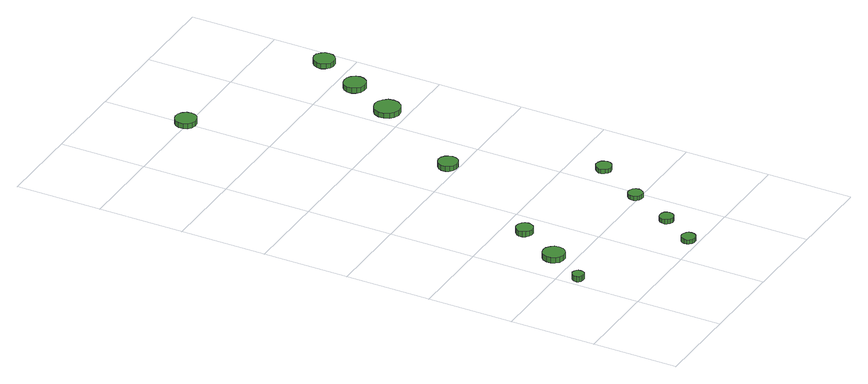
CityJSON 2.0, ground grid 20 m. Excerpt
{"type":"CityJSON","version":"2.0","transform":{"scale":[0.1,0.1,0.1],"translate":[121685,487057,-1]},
"CityObjects":{
"tree1":{"type":"SolitaryVegetationObject","attributes":{"function":"something"},"geometry":[{"type":"MultiSurface","lod":"1","boundaries":[[[0,1,2,3,4,5,6,7,8,9,10,11,12,13,14]],[[15,16,17,18,19,20,21,22,23,24,25,26,27,28,29]],[[0,29,28,1]],[[1,28,27,2]],[[2,27,26,3]],[[3,26,25,4]],[[4,25,24,5]],[[5,24,23,6]],[[6,23,22,7]],[[7,22,21,8]],[[8,21,20,9]],[[9,20,19,10]],[[10,19,18,11]],[[11,18,17,12]],[[12,17,16,13]],[[13,16,15,14]],[[14,15,29,0]]]}]},
"tree2":{"type":"SolitaryVegetationObject","attributes":{"function":"something"},"geometry":[{"type":"MultiSurface","lod":"1","boundaries":[[[30,31,32,33,34,35,36,37,38,39,40,41,42,43,44]],[[45,46,47,48,49,50,51,52,53,54,55,56,57,58,59]],[[30,59,58,31]],[[31,58,57,32]],[[32,57,56,33]],[[33,56,55,34]],[[34,55,54,35]],[[35,54,53,36]],[[36,53,52,37]],[[37,52,51,38]],[[38,51,50,39]],[[39,50,49,40]],[[40,49,48,41]],[[41,48,47,42]],[[42,47,46,43]],[[43,46,45,44]],[[44,45,59,30]]]}]},
"tree3":{"type":"SolitaryVegetationObject","attributes":{"function":"something"},"geometry":[{"type":"MultiSurface","lod":"1","boundaries":[[[60,61,62,63,64,65,66,67,68,69,70,71,72,73,74]],[[75,76,77,78,79,80,81,82,83,84,85,86,87,88,89]],[[60,89,88,61]],[[61,88,87,62]],[[62,87,86,63]],[[63,86,85,64]],[[64,85,84,65]],[[65,84,83,66]],[[66,83,82,67]],[[67,82,81,68]],[[68,81,80,69]],[[69,80,79,70]],[[70,79,78,71]],[[71,78,77,72]],[[72,77,76,73]],[[73,76,75,74]],[[74,75,89,60]]]}]},
"tree4":{"type":"SolitaryVegetationObject","attributes":{"function":"something"},"geometry":[{"type":"MultiSurface","lod":"1","boundaries":[[[90,91,92,93,94,95,96,97,98,99,100,101,102,103,104]],[[105,106,107,108,109,110,111,112,113,114,115,116,117,118,119]],[[90,119,118,91]],[[91,118,117,92]],[[92,117,116,93]],[[93,116,115,94]],[[94,115,114,95]],[[95,114,113,96]],[[96,113,112,97]],[[97,112,111,98]],[[98,111,110,99]],[[99,110,109,100]],[[100,109,108,101]],[[101,108,107,102]],[[102,107,106,103]],[[103,106,105,104]],[[104,105,119,90]]]}]},
"tree5":{"type":"SolitaryVegetationObject","attributes":{"function":"something"},"geometry":[{"type":"MultiSurface","lod":"1","boundaries":[[[120,121,122,123,124,125,126,127,128,129,130,131,132,133,134]],[[135,136,137,138,139,140,141,142,143,144,145,146,147,148,149]],[[120,149,148,121]],[[121,148,147,122]],[[122,147,146,123]],[[123,146,145,124]],[[124,145,144,125]],[[125,144,143,126]],[[126,143,142,127]],[[127,142,141,128]],[[128,141,140,129]],[[129,140,139,130]],[[130,139,138,131]],[[131,138,137,132]],[[132,137,136,133]],[[133,136,135,134]],[[134,135,149,120]]]}]},
"tree6":{"type":"SolitaryVegetationObject","attributes":{"function":"something"},"geometry":[{"type":"MultiSurface","lod":"1","boundaries":[[[150,151,152,153,154,155,156,157,158,159,160,161,162,163,164]],[[165,166,167,168,169,170,171,172,173,174,175,176,177,178,179]],[[150,179,178,151]],[[151,178,177,152]],[[152,177,176,153]],[[153,176,175,154]],[[154,175,174,155]],[[155,174,173,156]],[[156,173,172,157]],[[157,172,171,158]],[[158,171,170,159]],[[159,170,169,160]],[[160,169,168,161]],[[161,168,167,162]],[[162,167,166,163]],[[163,166,165,164]],[[164,165,179,150]]]}]},
"tree7":{"type":"SolitaryVegetationObject","attributes":{"function":"something"},"geometry":[{"type":"MultiSurface","lod":"1","boundaries":[[[180,181,182,183,184,185,186,187,188,189,190,191,192,193,194]],[[195,196,197,198,199,200,201,202,203,204,205,206,207,208,209]],[[180,209,208,181]],[[181,208,207,182]],[[182,207,206,183]],[[183,206,205,184]],[[184,205,204,185]],[[185,204,203,186]],[[186,203,202,187]],[[187,202,201,188]],[[188,201,200,189]],[[189,200,199,190]],[[190,199,198,191]],[[191,198,197,192]],[[192,197,196,193]],[[193,196,195,194]],[[194,195,209,180]]]}]},
"tree8":{"type":"SolitaryVegetationObject","attributes":{"function":"something"},"geometry":[{"type":"MultiSurface","lod":"1","boundaries":[[[210,211,212,213,214,215,216,217,218,219,220,221,222,223,224]],[[225,226,227,228,229,230,231,232,233,234,235,236,237,238,239]],[[210,239,238,211]],[[211,238,237,212]],[[212,237,236,213]],[[213,236,235,214]],[[214,235,234,215]],[[215,234,233,216]],[[216,233,232,217]],[[217,232,231,218]],[[218,231,230,219]],[[219,230,229,220]],[[220,229,228,221]],[[221,228,227,222]],[[222,227,226,223]],[[223,226,225,224]],[[224,225,239,210]]]}]},
"tree9":{"type":"SolitaryVegetationObject","attributes":{"function":"something"},"geometry":[{"type":"MultiSurface","lod":"1","boundaries":[[[240,241,242,243,244,245,246,247,248,249,250,251,252,253,254]],[[255,256,257,258,259,260,261,262,263,264,265,266,267,268,269]],[[240,269,268,241]],[[241,268,267,242]],[[242,267,266,243]],[[243,266,265,244]],[[244,265,264,245]],[[245,264,263,246]],[[246,263,262,247]],[[247,262,261,248]],[[248,261,260,249]],[[249,260,259,250]],[[250,259,258,251]],[[251,258,257,252]],[[252,257,256,253]],[[253,256,255,254]],[[254,255,269,240]]]}]},
"tree10":{"type":"SolitaryVegetationObject","attributes":{"function":"something"},"geometry":[{"type":"MultiSurface","lod":"1","boundaries":[[[270,271,272,273,274,275,276,277,278,279,280,281,282,283,284]],[[285,286,287,288,289,290,291,292,293,294,295,296,297,298,299]],[[270,299,298,271]],[[271,298,297,272]],[[272,297,296,273]],[[273,296,295,274]],[[274,295,294,275]],[[275,294,293,276]],[[276,293,292,277]],[[277,292,291,278]],[[278,291,290,279]],[[279,290,289,280]],[[280,289,288,281]],[[281,288,287,282]],[[282,287,286,283]],[[283,286,285,284]],[[284,285,299,270]]]}]},
"tree11":{"type":"SolitaryVegetationObject","attributes":{"function":"something"},"geometry":[{"type":"MultiSurface","lod":"1","boundaries":[[[300,301,302,303,304,305,306,307,308,309,310,311,312,313,314]],[[315,316,317,318,319,320,321,322,323,324,325,326,327,328,329]],[[300,329,328,301]],[[301,328,327,302]],[[302,327,326,303]],[[303,326,325,304]],[[304,325,324,305]],[[305,324,323,306]],[[306,323,322,307]],[[307,322,321,308]],[[308,321,320,309]],[[309,320,319,310]],[[310,319,318,311]],[[311,318,317,312]],[[312,317,316,313]],[[313,316,315,314]],[[314,315,329,300]]]}]},
"tree12":{"type":"SolitaryVegetationObject","attributes":{"function":"something"},"geometry":[{"type":"MultiSurface","lod":"1","boundaries":[[[330,331,332,333,334,335,336,337,338,339,340,341,342,343,344]],[[345,346,347,348,349,350,351,352,353,354,355,356,357,358,359]],[[330,359,358,331]],[[331,358,357,332]],[[332,357,356,333]],[[333,356,355,334]],[[334,355,354,335]],[[335,354,353,336]],[[336,353,352,337]],[[337,352,351,338]],[[338,351,350,339]],[[339,350,349,340]],[[340,349,348,341]],[[341,348,347,342]],[[342,347,346,343]],[[343,346,345,344]],[[344,345,359,330]]]}]}
},
"vertices":[
[36,156,20],[35,162,20],[32,166,20],[27,169,20],[21,170,20],[16,168,20],[11,164,20],[9,159,20],[9,153,20],[11,148,20],[16,144,20],[21,143,20],[27,143,20],[32,146,20],[35,151,20],[35,151,7],[32,146,7],[27,143,7],[21,143,7],[16,144,7],[11,148,7],[9,153,7],[9,159,7],[11,164,7],[16,168,7],[21,170,7],[27,169,7],[32,166,7],[35,162,7],[36,156,7],
[103,245,19],[101,255,19],[95,263,19],[86,269,19],[76,270,19],[66,267,19],[58,260,19],[54,250,19],[54,240,19],[58,230,19],[66,223,19],[76,220,19],[86,221,19],[95,226,19],[101,235,19],[101,235,6],[95,226,6],[86,221,6],[76,220,6],[66,223,6],[58,230,6],[54,240,6],[54,250,6],[58,260,6],[66,267,6],[76,270,6],[86,269,6],[95,263,6],[101,255,6],[103,245,6],
[160,349,19],[158,357,19],[153,363,19],[146,367,19],[138,368,19],[131,366,19],[125,360,19],[121,353,19],[121,345,19],[125,337,19],[131,332,19],[138,330,19],[146,330,19],[153,334,19],[158,341,19],[158,341,6],[153,334,6],[146,330,6],[138,330,6],[131,332,6],[125,337,6],[121,345,6],[121,353,6],[125,360,6],[131,366,6],[138,368,6],[146,367,6],[153,363,6],[158,357,6],[160,349,6],
[293,23,16],[292,30,16],[288,35,16],[282,38,16],[275,39,16],[269,37,16],[264,33,16],[261,26,16],[261,20,16],[264,14,16],[269,9,16],[275,7,16],[282,8,16],[288,11,16],[292,17,16],[292,17,5],[288,11,5],[282,8,5],[275,7,5],[269,9,5],[264,14,5],[261,20,5],[261,26,5],[264,33,5],[269,37,5],[275,39,5],[282,38,5],[288,35,5],[292,30,5],[293,23,5],
[345,104,16],[344,110,16],[340,116,16],[334,119,16],[328,120,16],[321,118,16],[317,113,16],[314,107,16],[314,101,16],[317,95,16],[321,90,16],[328,88,16],[334,89,16],[340,92,16],[344,98,16],[344,98,5],[340,92,5],[334,89,5],[328,88,5],[321,90,5],[317,95,5],[314,101,5],[314,107,5],[317,113,5],[321,118,5],[328,120,5],[334,119,5],[340,116,5],[344,110,5],[345,104,5],
[402,209,15],[400,216,15],[396,222,15],[390,225,15],[383,226,15],[377,224,15],[372,219,15],[369,213,15],[369,206,15],[372,199,15],[377,195,15],[383,193,15],[390,193,15],[396,197,15],[400,202,15],[400,202,5],[396,197,5],[390,193,5],[383,193,5],[377,195,5],[372,199,5],[369,206,5],[369,213,5],[372,219,5],[377,224,5],[383,226,5],[390,225,5],[396,222,5],[400,216,5],[402,209,5],
[324,620,22],[322,630,22],[317,637,22],[309,642,22],[299,643,22],[290,640,22],[283,634,22],[279,625,22],[279,616,22],[283,607,22],[290,601,22],[299,598,22],[309,599,22],[317,603,22],[322,611,22],[322,611,10],[317,603,10],[309,599,10],[299,598,10],[290,601,10],[283,607,10],[279,616,10],[279,625,10],[283,634,10],[290,640,10],[299,643,10],[309,642,10],[317,637,10],[322,630,10],[324,620,10],
[472,322,15],[470,330,15],[466,336,15],[459,340,15],[451,341,15],[444,338,15],[439,333,15],[435,326,15],[435,319,15],[439,312,15],[444,306,15],[451,304,15],[459,305,15],[466,309,15],[470,315,15],[470,315,5],[466,309,5],[459,305,5],[451,304,5],[444,306,5],[439,312,5],[435,319,5],[435,326,5],[439,333,5],[444,338,5],[451,341,5],[459,340,5],[466,336,5],[470,330,5],[472,322,5],
[230,1206,16],[228,1216,16],[222,1225,16],[213,1230,16],[203,1231,16],[193,1228,16],[185,1221,16],[181,1211,16],[181,1201,16],[185,1192,16],[193,1185,16],[203,1182,16],[213,1183,16],[222,1188,16],[228,1196,16],[228,1196,4],[222,1188,4],[213,1183,4],[203,1182,4],[193,1185,4],[185,1192,4],[181,1201,4],[181,1211,4],[185,1221,4],[193,1228,4],[203,1231,4],[213,1230,4],[222,1225,4],[228,1216,4],[230,1206,4],
[469,841,24],[467,853,24],[459,863,24],[448,870,24],[436,871,24],[424,867,24],[415,859,24],[410,847,24],[410,835,24],[415,823,24],[424,815,24],[436,811,24],[448,812,24],[459,818,24],[467,829,24],[467,829,12],[459,818,12],[448,812,12],[436,811,12],[424,815,12],[415,823,12],[410,835,12],[410,847,12],[415,859,12],[424,867,12],[436,871,12],[448,870,12],[459,863,12],[467,853,12],[469,841,12],
[529,954,19],[527,964,19],[520,973,19],[511,978,19],[501,979,19],[490,976,19],[483,969,19],[478,959,19],[478,949,19],[483,939,19],[490,932,19],[501,929,19],[511,930,19],[520,935,19],[527,944,19],[527,944,6],[520,935,6],[511,930,6],[501,929,6],[490,932,6],[483,939,6],[478,949,6],[478,959,6],[483,969,6],[490,976,6],[501,979,6],[511,978,6],[520,973,6],[527,964,6],[529,954,6],
[587,1060,17],[585,1070,17],[579,1078,17],[571,1084,17],[561,1085,17],[551,1081,17],[544,1075,17],[539,1065,17],[539,1055,17],[544,1046,17],[551,1039,17],[561,1036,17],[571,1037,17],[579,1042,17],[585,1051,17],[585,1051,5],[579,1042,5],[571,1037,5],[561,1036,5],[551,1039,5],[544,1046,5],[539,1055,5],[539,1065,5],[544,1075,5],[551,1081,5],[561,1085,5],[571,1084,5],[579,1078,5],[585,1070,5],[587,1060,5]
]}
